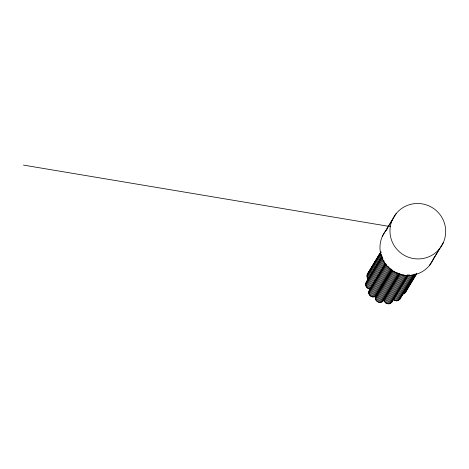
<?xml version="1.0" encoding="UTF-8"?>
<svg xmlns="http://www.w3.org/2000/svg" width="469" height="469" viewBox="0 0 469 469"><rect width="100%" height="100%" fill="white"/><g stroke="black" fill="none" stroke-linecap="round" stroke-linejoin="round"><path stroke-width="0.7" d="M370.973 288.804C367.391 289.772 364.161 285.363 366.236 282.262L382.006 256.074M368.147 279.037C366.834 277.63 366.594 275.414 367.596 273.773L380.705 252.052M391.779 269.757L376.056 295.822C372.626 299.298 366.588 294.385 369.332 290.334L385.436 263.648M399.594 273.749L383.495 300.436C380.717 305.266 372.961 300.453 376.056 295.822M383.495 300.436L383.959 299.404C383.66 303.654 389.927 305.589 392.037 301.866L408.141 275.18M392.037 301.866L392.506 300.834M393.233 299.509C395.361 301.913 399.746 300.951 400.585 297.827M414.854 274.289L402.871 294.151L404.858 293.096L406.037 291.19M382.387 236.247L392.389 219.68M386.192 230.115L396.194 213.542M367.133 274.799L380.986 251.841M380.67 252.416L367.596 273.773M366.951 275.919L381.186 252.34M367.075 277.05L380.928 254.087M367.479 278.111L381.707 254.532M365.773 283.294L381.877 256.607M381.936 256.566L366.236 282.262M365.591 284.413L382.071 257.106M365.709 285.539L382.563 257.616M366.119 286.6L382.968 258.677M366.787 287.526L383.267 260.225M367.673 288.247L384.152 260.946M368.716 288.722L384.815 262.036M369.836 288.91L385.19 263.467M368.869 291.366L385.342 264.059M370.047 289.461L385.401 264.018M368.687 292.48L385.917 263.936M368.81 293.612L386.409 264.446M369.214 294.673L386.814 265.507M369.883 295.599L387.482 266.433M370.768 296.32L388.742 266.533M371.811 296.789L389.411 267.623M372.937 296.983L390.161 268.432M374.069 296.871L390.917 268.948M375.13 296.478L391.609 269.171M379.661 289.074L380.787 287.21M381.907 285.351L382.657 284.108M375.587 296.854L391.691 270.167M375.411 297.967L392.26 270.044M375.528 299.099L392.752 270.554M375.939 300.16L393.538 270.994M376.607 301.086L394.581 271.299M377.492 301.807L395.467 272.02M378.53 302.276L396.504 272.489M379.656 302.464L397.63 272.682M380.787 302.358L398.392 273.192M381.854 301.966L399.078 273.415M382.774 301.309L399.629 273.38M384.076 300.529L400.18 273.843M384.48 301.59L400.96 274.289M385.155 302.517L402.003 274.594M386.04 303.238L403.264 274.693M387.077 303.713L404.301 275.162M388.203 303.9L405.427 275.356M389.334 303.795L406.564 275.244M390.401 303.396L407.625 274.852M391.322 302.74L408.229 274.77M394.118 300.236L409.472 274.793M395.162 300.705L410.516 275.262M396.287 300.893L412.011 274.828M397.419 300.787L413.148 274.723M398.48 300.389L414.209 274.33M399.406 299.732L414.819 274.248M400.121 298.859L415.1 274.037M403.932 293.752L415.915 273.896M404.858 293.096L416.525 273.814M405.574 292.222L416.806 273.603M429.475 265.448L439.476 248.875A27.941 27.648 31.1 0 0 422.217 203.868A27.941 27.648 31.1 0 0 391.814 240.884A27.941 27.648 31.1 0 0 439.476 248.875M433.286 259.316L443.281 242.743M23.45 165.1L390.319 226.597M433.837 257.985A27.941 27.648 31.1 0 1 393.257 271.275A27.941 27.648 31.1 0 1 387.136 229.024"/></g></svg>
